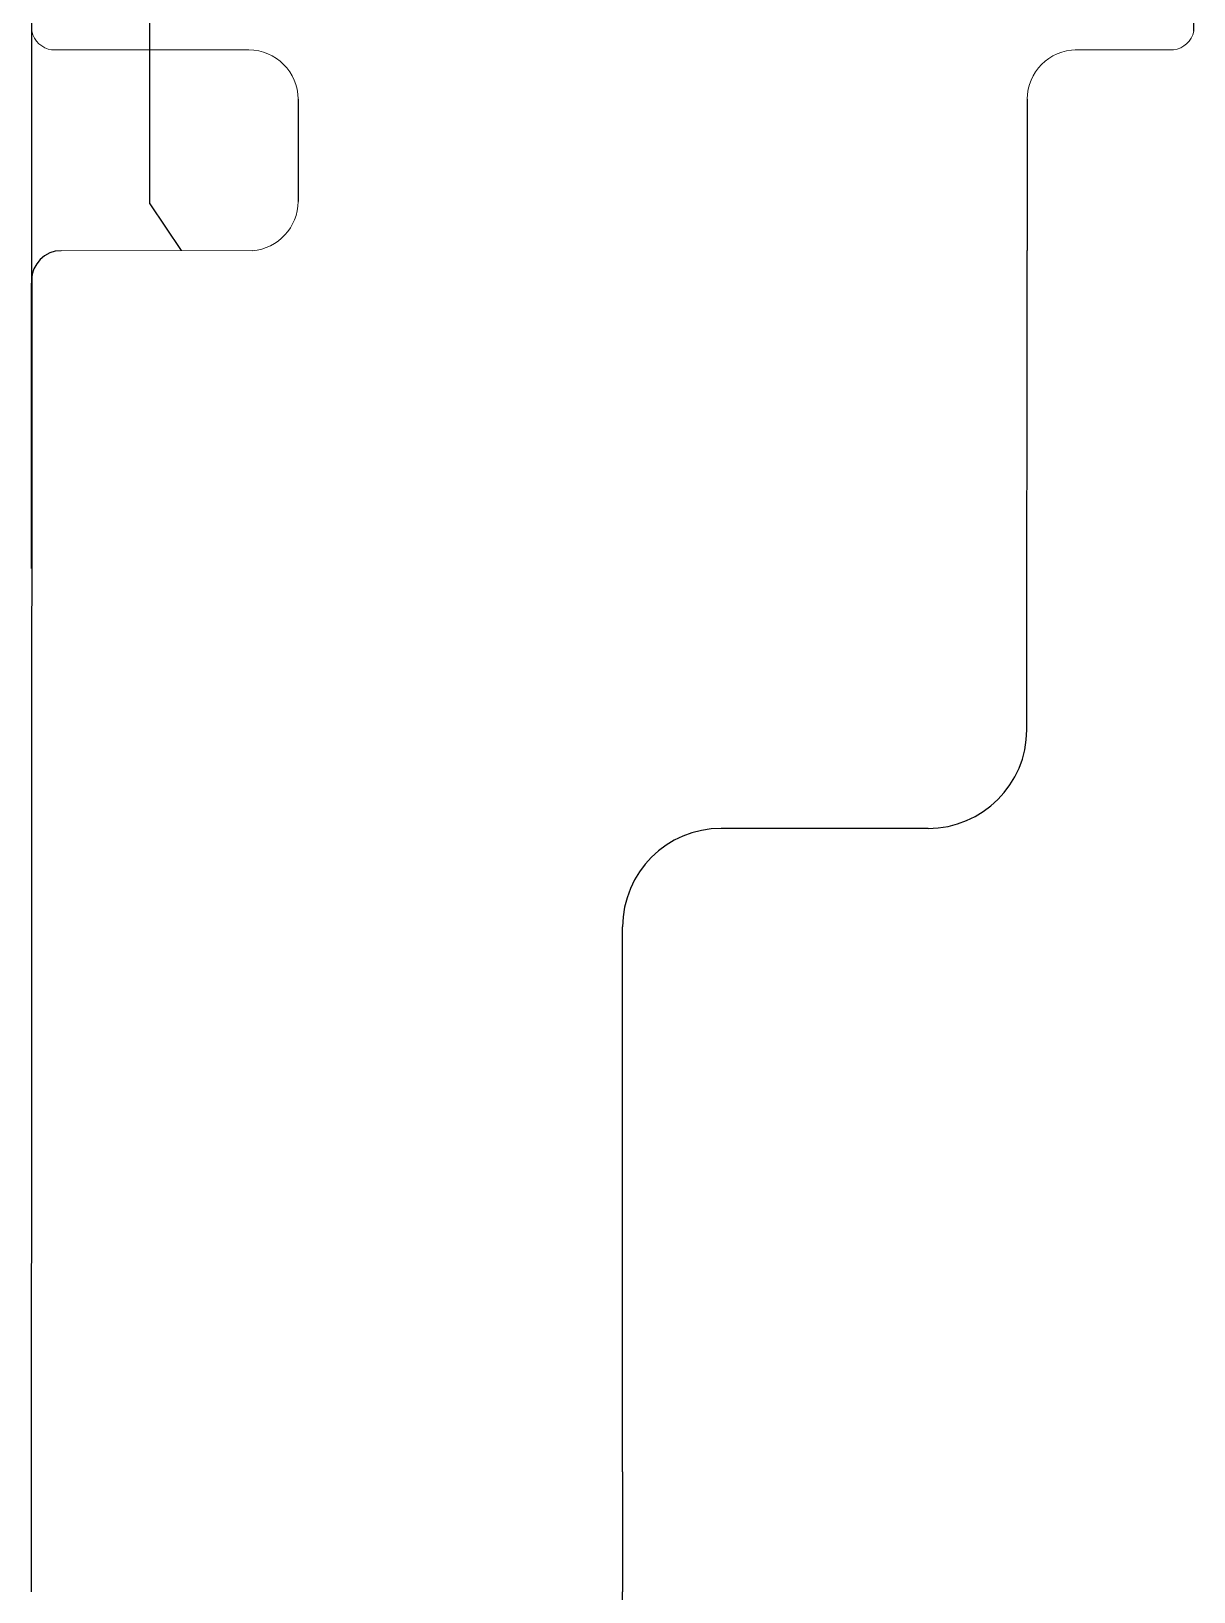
# Model space of a CAD drawing. Header units: millimetres. Extents: x 1040 to 3675, y 249 to 975.
# Drawn here: x 1475.88 to 1487.68, y 338.87 to 354.7 of the extents above; entities that cross this region are included whole.
import ezdxf

# ---------------------------------------------------------------- set-up
doc = ezdxf.new("R2010")
doc.units = ezdxf.units.MM
doc.layers.add('DWG', color=7, linetype='Continuous')
doc.layers.add('FPC', color=33, linetype='Continuous')

msp = doc.modelspace()

# ---------------------------------------------------------------- linework, layer by layer
at = {"color": 30}
msp.add_line((1487.6778, 354.6976), (1487.6778, 355.0476), dxfattribs=at)
at = {"color": 30, "linetype": 'Continuous'}
for p, q in [((1485.9834, 347.6099), (1485.9876, 352.4712)), ((1475.8889, 352.2006), (1475.8834, 338.8654)), ((1484.9834, 346.6099), (1482.8834, 346.6099)), ((1481.8834, 340.0835), (1481.8834, 345.6099)), ((1481.8834, 340.0835), (1481.8834, 339.1096)), ((1481.8834, 339.1096), (1481.8834, 338.8654))]:
    msp.add_line(p, q, dxfattribs=at)
at = {"color": 30}
msp.add_arc((1476.1875, 352.1711), 0.3, 90, 180, dxfattribs=at)
at = {"color": 30, "linetype": 'Continuous'}
for centre, radius, start, end in [((1484.9834, 347.6099), 1, 270, 0), ((1482.8834, 345.6099), 1, 90, 180), ((1473.3834, 338.8654), 8.5, 327.6128, 0)]:
    msp.add_arc(centre, radius, start, end, dxfattribs=at)
at = {"layer": 'DWG', "color": 30, "lineweight": 0}
for p, q in [((1478.0867, 354.5076), (1476.089, 354.5076)), ((1478.0909, 354.5076), (1476.0932, 354.5076)), ((1478.0909, 354.5076), (1476.0932, 354.5076)), ((1478.0909, 354.5076), (1476.0932, 354.5076)), ((1487.4694, 354.5076), (1486.476, 354.5076)), ((1487.4736, 354.5076), (1486.4802, 354.5076)), ((1487.4736, 354.5076), (1486.4876, 354.5076)), ((1478.1267, 352.4712), (1476.1875, 352.4711))]:
    msp.add_line(p, q, dxfattribs=at)
for centre, radius, start, end in [((1476.1288, 354.7505), 0.2455, 192.44213, 261.67929), ((1487.4381, 354.7505), 0.2455, 278.32071, 347.55787), ((1478.0909, 354.0076), 0.5, 0, 90), ((1478.0909, 354.0076), 0.5, 0, 90), ((1486.4876, 354.0076), 0.5, 90, 180), ((1478.0884, 352.9722), 0.5025, 274.37515, 359.88202), ((1478.0884, 352.9722), 0.5025, 274.37515, 359.88202)]:
    msp.add_arc(centre, radius, start, end, dxfattribs=at)
at = {"layer": 'FPC', "color": 2}
for p, q in [((1475.8878, 355.0476), (1475.8834, 349.2456)), ((1477.0876, 352.9456), (1477.0876, 355.0476)), ((1475.8876, 354.6976), (1475.8876, 352.4712)), ((1477.0876, 352.9456), (1477.4038, 352.4712))]:
    msp.add_line(p, q, dxfattribs=at)
at = {"layer": 'FPC', "color": 30}
for p, q in [((1478.5909, 354.0076), (1478.5909, 352.9695)), ((1478.5909, 354.0076), (1478.5909, 352.9695)), ((1485.9876, 354.0076), (1485.9876, 352.4712))]:
    msp.add_line(p, q, dxfattribs=at)

doc.saveas('drawing.dxf')
